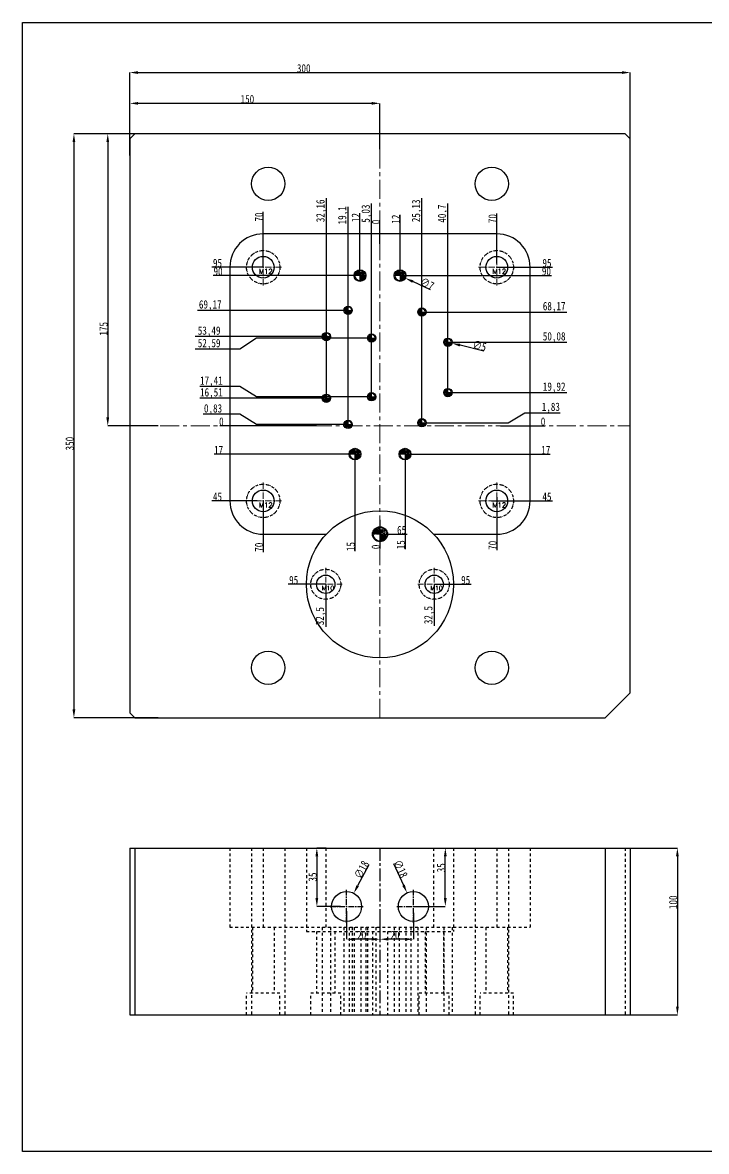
# Model space of a CAD drawing. Header units: millimetres. Extents: x -1495 to -116, y -3881 to 1305.
# Drawn here: x -950 to -540, y -2563 to -1886 of the extents above; entities that cross this region are included whole.
import ezdxf

# ---------------------------------------------------------------- set-up
doc = ezdxf.new("R2010")
doc.units = ezdxf.units.MM
doc.header["$LTSCALE"] = 16.335
doc.header["$PDMODE"] = 3
doc.header["$PDSIZE"] = 0.3125
doc.linetypes.add('CENTER', pattern=[0.6, 0.375, -0.075, 0.075, -0.075])
doc.linetypes.add('HIDDEN', pattern=[0.2, 0.1, -0.1])
doc.layers.get('0').update_dxf_attribs({"linetype": 'CONTINUOUS'})
doc.layers.get('Defpoints').update_dxf_attribs({"linetype": 'CONTINUOUS'})
for name, color, linetype, lineweight in [('center', 1, 'CENTER', 9), ('epin', 13, 'CONTINUOUS', 9), ('screw', 33, 'CONTINUOUS', 13)]:
    doc.layers.add(name, color=color, linetype=linetype, lineweight=lineweight)
doc.layers.add('DEFAULT_2', color=8, linetype='HIDDEN')
doc.styles.get("Standard").update_dxf_attribs({"font": 'txt', "width": 0.8})
doc.styles.add('TXT', font='txt.shx', dxfattribs={"bigfont": 'gbcbig.shx'})
doc.styles.add('TXT05', font='txt.shx', dxfattribs={"width": 0.5, "bigfont": 'gbcbig.shx'})
doc.dimstyles.new('副本 ISO-25-1', dxfattribs={"dimtxt": 5, "dimasz": 5, "dimexe": 0, "dimexo": 0, "dimgap": 0, "dimtad": 1, "dimtxsty": 'Standard', "dimcen": 0, "dimclrd": 4, "dimclre": 4, "dimclrt": 6, "dimazin": 0, "dimtfac": 1, "dimtofl": 0, "dimtmove": 0, "dimatfit": 3, "dimfxl": 0, "dimarcsym": 0})

# ---------------------------------------------------------------- blocks, each defined once
blk = doc.blocks.new('*D662')
at = {"color": 4, "linetype": 'Continuous', "lineweight": -2}
for p, q in [((-715.3, -2380.98), (-696.13, -2380.98)), ((-696.13, -2410.98), (-696.13, -2385.98)), ((-715.3, -2415.98), (-696.13, -2415.98))]:
    blk.add_line(p, q, dxfattribs=at)
at = {"color": 4}
for points in [[(-696.97, -2385.98), (-695.3, -2385.98), (-696.13, -2380.98)], [(-696.97, -2410.98), (-695.3, -2410.98), (-696.13, -2415.98)]]:
    blk.add_solid(points, dxfattribs=at)
at = {"layer": 'Defpoints', "color": 0}
for p in [(-715.3, -2380.98), (-696.13, -2380.98), (-715.3, -2415.98)]:
    blk.add_point(p, dxfattribs=at)
at = {"color": 6, "insert": (-698.63, -2392.79), "char_height": 5, "attachment_point": 5, "rotation": 90}
blk.add_mtext('35', dxfattribs=at)
blk = doc.blocks.new('*D663')
at = {"color": 4, "linetype": 'Continuous', "lineweight": -2}
for p, q in [((-767.59, -2380.98), (-773.15, -2380.98)), ((-773.15, -2385.98), (-773.15, -2410.98)), ((-759.06, -2415.98), (-773.15, -2415.98))]:
    blk.add_line(p, q, dxfattribs=at)
at = {"color": 4}
for points in [[(-773.99, -2385.98), (-772.32, -2385.98), (-773.15, -2380.98)], [(-773.99, -2410.98), (-772.32, -2410.98), (-773.15, -2415.98)]]:
    blk.add_solid(points, dxfattribs=at)
at = {"layer": 'Defpoints', "color": 0}
for p in [(-767.59, -2380.98), (-773.15, -2415.98), (-759.06, -2415.98)]:
    blk.add_point(p, dxfattribs=at)
at = {"color": 6, "insert": (-775.65, -2398.35), "char_height": 5, "attachment_point": 5, "rotation": 90}
blk.add_mtext('35', dxfattribs=at)
blk = doc.blocks.new('*D664')
at = {"color": 4, "linetype": 'Continuous', "lineweight": -2}
blk.add_line((-727.23, -2390.28), (-721.19, -2403.28), dxfattribs=at)
at = {"color": 4}
blk.add_solid([(-720.44, -2402.93), (-721.95, -2403.63), (-719.09, -2407.82)], dxfattribs=at)
at = {"layer": 'Defpoints', "color": 0}
for p in [(-719.09, -2407.82), (-711.51, -2424.15)]:
    blk.add_point(p, dxfattribs=at)
at = {"color": 6, "insert": (-722.99, -2393.46), "char_height": 5, "attachment_point": 5, "rotation": 294.89259}
blk.add_mtext('∅18', dxfattribs=at)
blk = doc.blocks.new('*D665')
at = {"color": 4, "linetype": 'Continuous', "lineweight": -2}
blk.add_line((-741.89, -2391.02), (-748.68, -2403.65), dxfattribs=at)
at = {"color": 4}
blk.add_solid([(-749.41, -2403.26), (-747.94, -2404.04), (-751.04, -2408.05)], dxfattribs=at)
at = {"layer": 'Defpoints', "color": 0}
for p in [(-751.04, -2408.05), (-759.56, -2423.91)]:
    blk.add_point(p, dxfattribs=at)
at = {"color": 6, "insert": (-746.3, -2393.95), "char_height": 5, "attachment_point": 5, "rotation": 61.75799}
blk.add_mtext('∅18', dxfattribs=at)
blk = doc.blocks.new('*D666')
at = {"color": 4, "linetype": 'Continuous', "lineweight": -2}
for p, q in [((-735.3, -2419.76), (-735.3, -2435.62)), ((-715.3, -2419.76), (-715.3, -2435.62)), ((-720.3, -2435.62), (-730.3, -2435.62))]:
    blk.add_line(p, q, dxfattribs=at)
at = {"color": 4}
for points in [[(-730.3, -2434.78), (-730.3, -2436.45), (-735.3, -2435.62)], [(-720.3, -2434.78), (-720.3, -2436.45), (-715.3, -2435.62)]]:
    blk.add_solid(points, dxfattribs=at)
at = {"layer": 'Defpoints', "color": 0}
for p in [(-735.3, -2419.76), (-715.3, -2419.76), (-735.3, -2435.62)]:
    blk.add_point(p, dxfattribs=at)
at = {"color": 6, "insert": (-726.36, -2433.12), "char_height": 5, "attachment_point": 5}
blk.add_mtext('20', dxfattribs=at)
blk = doc.blocks.new('*D661')
at = {"color": 4, "linetype": 'Continuous', "lineweight": -2}
for p, q in [((-755.3, -2418.88), (-755.3, -2435.62)), ((-735.3, -2419.76), (-735.3, -2435.62)), ((-740.3, -2435.62), (-750.3, -2435.62))]:
    blk.add_line(p, q, dxfattribs=at)
at = {"color": 4}
for points in [[(-750.3, -2434.78), (-750.3, -2436.45), (-755.3, -2435.62)], [(-740.3, -2434.78), (-740.3, -2436.45), (-735.3, -2435.62)]]:
    blk.add_solid(points, dxfattribs=at)
at = {"layer": 'Defpoints', "color": 0}
for p in [(-755.3, -2418.88), (-735.3, -2419.76), (-755.3, -2435.62)]:
    blk.add_point(p, dxfattribs=at)
at = {"color": 6, "insert": (-746.3, -2433.12), "char_height": 5, "attachment_point": 5}
blk.add_mtext('20', dxfattribs=at)
blk = doc.blocks.new('*D667')
at = {"color": 4, "linetype": 'Continuous', "lineweight": -2}
for p, q in [((-596.11, -2380.98), (-557.02, -2380.98)), ((-557.02, -2385.98), (-557.02, -2475.98)), ((-596.11, -2480.98), (-557.02, -2480.98))]:
    blk.add_line(p, q, dxfattribs=at)
at = {"color": 4}
for points in [[(-557.85, -2385.98), (-556.18, -2385.98), (-557.02, -2380.98)], [(-557.85, -2475.98), (-556.18, -2475.98), (-557.02, -2480.98)]]:
    blk.add_solid(points, dxfattribs=at)
at = {"layer": 'Defpoints', "color": 0}
for p in [(-596.11, -2380.98), (-596.11, -2480.98), (-557.02, -2480.98)]:
    blk.add_point(p, dxfattribs=at)
at = {"color": 6, "insert": (-559.52, -2413.48), "char_height": 5, "attachment_point": 5, "rotation": 90}
blk.add_mtext('100', dxfattribs=at)
blk = doc.blocks.new('*D668')
at = {"color": 4, "linetype": 'Continuous', "lineweight": -2}
blk.add_line((-672.97, -2083.19), (-687.31, -2079.66), dxfattribs=at)
at = {"color": 4}
blk.add_solid([(-687.12, -2078.85), (-687.51, -2080.47), (-692.17, -2078.47)], dxfattribs=at)
at = {"layer": 'Defpoints', "color": 0}
for p in [(-697.03, -2077.27), (-692.17, -2078.47)]:
    blk.add_point(p, dxfattribs=at)
at = {"color": 6, "insert": (-675.61, -2079.96), "char_height": 5, "attachment_point": 5, "rotation": 346.18727}
blk.add_mtext('∅5', dxfattribs=at)
blk = doc.blocks.new('*D669')
at = {"color": 4, "linetype": 'Continuous', "lineweight": -2}
blk.add_line((-705.05, -2046.53), (-715.61, -2041.56), dxfattribs=at)
at = {"color": 4}
blk.add_solid([(-715.25, -2040.81), (-715.96, -2042.32), (-720.13, -2039.44)], dxfattribs=at)
at = {"layer": 'Defpoints', "color": 0}
for p in [(-726.47, -2036.46), (-720.13, -2039.44)]:
    blk.add_point(p, dxfattribs=at)
at = {"color": 6, "insert": (-707, -2042.85), "char_height": 5, "attachment_point": 5, "rotation": 334.81037}
blk.add_mtext('∅7', dxfattribs=at)
blk = doc.blocks.new('epin_ejp_6')
at = {"layer": 'epin'}
h = blk.add_hatch(dxfattribs=at)
h.set_pattern_fill('_ANSI31', color=123, scale=0.15, angle=90, style=0)
h.set_pattern_definition([(135, (735.3002, 266.8078), (-0.3367596, -0.3367596), [])])
h.paths.add_polyline_path([(0, 3, 0.414214), (-3, 0), (0, 0)])
h.paths.add_polyline_path([(3, 0), (0, 0), (0, -3, 0.414214)])
at = {"layer": 'epin', "color": 1, "linetype": 'CENTER', "ltscale": 0.186593}
for p, q in [((-3.3, 0), (3.3, 0)), ((0, -3.3), (0, 3.3))]:
    blk.add_line(p, q, dxfattribs=at)
at = {"layer": 'epin'}
blk.add_circle((0, 0), 3, dxfattribs=at)
at = {"layer": 'epin', "color": 6, "style": 'TXT05', "width": 0.5}
blk.add_text('%%c6', height=2.1, dxfattribs=at).set_placement((0.12, 0.3))
blk = doc.blocks.new('epin_ejp_4')
at = {"layer": 'epin'}
h = blk.add_hatch(dxfattribs=at)
h.set_pattern_fill('_ANSI31', color=123, scale=0.1, angle=90, style=0)
h.set_pattern_definition([(135, (760.4252, 313.6428), (-0.2245064, -0.2245064), [])])
h.paths.add_polyline_path([(0, 2, 0.414214), (-2, 0), (0, 0)])
h.paths.add_polyline_path([(2, 0), (0, 0), (0, -2, 0.414214)])
at = {"layer": 'epin', "color": 1, "linetype": 'CENTER', "ltscale": 0.124395}
for p, q in [((-2.2, 0), (2.2, 0)), ((0, -2.2), (0, 2.2))]:
    blk.add_line(p, q, dxfattribs=at)
at = {"layer": 'epin'}
blk.add_circle((0, 0), 2, dxfattribs=at)
at = {"layer": 'epin', "color": 6, "style": 'TXT05', "width": 0.5}
blk.add_text('%%c4', height=1.4, dxfattribs=at).set_placement((0.08, 0.2))
blk = doc.blocks.new('5')
at = {"layer": 'epin'}
for p in [(-959.87, 2412.13), (-935.87, 2412.13), (-962.87, 2305.13), (-932.87, 2305.13)]:
    blk.add_blockref('epin_ejp_6', p, dxfattribs=at)
at = {"layer": 'epin', "rotation": 180}
for p in [(-966.97, 2391.3), (-922.75, 2390.29), (-980.03, 2375.62), (-952.9, 2374.72), (-907.17, 2372.2), (-980.03, 2338.64), (-952.9, 2339.54), (-907.17, 2342.05), (-966.97, 2322.96), (-922.75, 2323.96)]:
    blk.add_blockref('epin_ejp_4', p, dxfattribs=at)
blk = doc.blocks.new('epin_ejp_8')
at = {"layer": 'epin'}
h = blk.add_hatch(dxfattribs=at)
h.set_pattern_fill('_ANSI31', color=123, scale=0.2, angle=90, style=0)
h.set_pattern_definition([(135, (-705.7219, 490.0809), (-0.4490128, -0.4490128), [])])
h.paths.add_polyline_path([(0, 4, 0.414214), (-4, 0), (0, 0)])
h.paths.add_polyline_path([(4, 0), (0, 0), (0, -4, 0.414214)])
at = {"layer": 'epin', "color": 1, "linetype": 'CENTER', "ltscale": 0.248791}
for p, q in [((-4.4, 0), (4.4, 0)), ((0, -4.4), (0, 4.4))]:
    blk.add_line(p, q, dxfattribs=at)
at = {"layer": 'epin'}
blk.add_circle((0, 0), 4, dxfattribs=at)
at = {"layer": 'epin', "color": 6, "style": 'TXT05', "width": 0.5}
blk.add_text('%%c8', height=2.8, dxfattribs=at).set_placement((0.16, 0.4))
blk = doc.blocks.new('screw_m12_i')
at = {"layer": 'screw', "color": 1, "linetype": 'CENTER', "ltscale": 0.621977}
for p, q in [((0, -11), (0, 11)), ((-11, 0), (11, 0))]:
    blk.add_line(p, q, dxfattribs=at)
at = {"layer": 'screw', "color": 8, "linetype": 'HIDDEN', "ltscale": 0.621977}
blk.add_circle((0, 0), 10, dxfattribs=at)
at = {"layer": 'screw', "color": 33}
blk.add_circle((0, 0), 6.5, dxfattribs=at)
at = {"layer": 'screw', "color": 6, "style": 'TXT'}
blk.add_text('M12', height=3, dxfattribs=at).set_placement((-2.6, -4))
blk = doc.blocks.new('screw_m10_i')
at = {"layer": 'screw', "color": 1, "linetype": 'CENTER', "ltscale": 0.55978}
for p, q in [((0, -9.9), (0, 9.9)), ((-9.9, 0), (9.9, 0))]:
    blk.add_line(p, q, dxfattribs=at)
at = {"layer": 'screw', "color": 8, "linetype": 'HIDDEN', "ltscale": 0.55978}
blk.add_circle((0, 0), 9, dxfattribs=at)
at = {"layer": 'screw'}
blk.add_circle((0, 0), 5.5, dxfattribs=at)
at = {"layer": 'screw', "color": 6, "style": 'TXT'}
blk.add_text('M10', height=2.7, dxfattribs=at).set_placement((-2.34, -3.6))
blk = doc.blocks.new('*D670')
at = {"color": 4, "linetype": 'Continuous', "lineweight": -2}
for p, q in [((-885.3, -1965.93), (-885.3, -1916.28)), ((-880.3, -1916.28), (-590.3, -1916.28)), ((-585.3, -1965.93), (-585.3, -1916.28))]:
    blk.add_line(p, q, dxfattribs=at)
at = {"color": 4}
for points in [[(-880.3, -1915.44), (-880.3, -1917.11), (-885.3, -1916.28)], [(-590.3, -1915.44), (-590.3, -1917.11), (-585.3, -1916.28)]]:
    blk.add_solid(points, dxfattribs=at)
at = {"layer": 'Defpoints', "color": 0}
for p in [(-585.3, -1916.28), (-885.3, -1965.93), (-585.3, -1965.93)]:
    blk.add_point(p, dxfattribs=at)
at = {"color": 6, "insert": (-781.01, -1913.78), "char_height": 5, "attachment_point": 5}
blk.add_mtext('300', dxfattribs=at)
blk = doc.blocks.new('*D671')
at = {"color": 4, "linetype": 'Continuous', "lineweight": -2}
for p, q in [((-885.3, -1962.11), (-885.3, -1934.74)), ((-740.3, -1934.74), (-880.3, -1934.74)), ((-735.3, -1962.11), (-735.3, -1934.74))]:
    blk.add_line(p, q, dxfattribs=at)
at = {"color": 4}
for points in [[(-880.3, -1933.9), (-880.3, -1935.57), (-885.3, -1934.74)], [(-740.3, -1933.9), (-740.3, -1935.57), (-735.3, -1934.74)]]:
    blk.add_solid(points, dxfattribs=at)
at = {"layer": 'Defpoints', "color": 0}
for p in [(-885.3, -1934.74), (-885.3, -1962.11), (-735.3, -1962.11)]:
    blk.add_point(p, dxfattribs=at)
at = {"color": 6, "insert": (-814.79, -1932.24), "char_height": 5, "attachment_point": 5}
blk.add_mtext('150', dxfattribs=at)
blk = doc.blocks.new('*D672')
at = {"color": 4, "linetype": 'Continuous', "lineweight": -2}
for p, q in [((-868.32, -1952.95), (-918.77, -1952.95)), ((-918.77, -1957.95), (-918.77, -2297.95)), ((-868.32, -2302.95), (-918.77, -2302.95))]:
    blk.add_line(p, q, dxfattribs=at)
at = {"color": 4}
for points in [[(-919.61, -1957.95), (-917.94, -1957.95), (-918.77, -1952.95)], [(-919.61, -2297.95), (-917.94, -2297.95), (-918.77, -2302.95)]]:
    blk.add_solid(points, dxfattribs=at)
at = {"layer": 'Defpoints', "color": 0}
for p in [(-868.32, -1952.95), (-918.77, -2302.95), (-868.32, -2302.95)]:
    blk.add_point(p, dxfattribs=at)
at = {"color": 6, "insert": (-921.27, -2138.62), "char_height": 5, "attachment_point": 5, "rotation": 90}
blk.add_mtext('350', dxfattribs=at)
blk = doc.blocks.new('*D673')
at = {"color": 4, "linetype": 'Continuous', "lineweight": -2}
for p, q in [((-868.32, -1952.95), (-898.48, -1952.95)), ((-898.48, -1957.95), (-898.48, -2122.95)), ((-868.32, -2127.95), (-898.48, -2127.95))]:
    blk.add_line(p, q, dxfattribs=at)
at = {"color": 4}
for points in [[(-899.32, -1957.95), (-897.65, -1957.95), (-898.48, -1952.95)], [(-899.32, -2122.95), (-897.65, -2122.95), (-898.48, -2127.95)]]:
    blk.add_solid(points, dxfattribs=at)
at = {"layer": 'Defpoints', "color": 0}
for p in [(-868.32, -1952.95), (-898.48, -2127.95), (-868.32, -2127.95)]:
    blk.add_point(p, dxfattribs=at)
at = {"color": 6, "insert": (-900.98, -2069.82), "char_height": 5, "attachment_point": 5, "rotation": 90}
blk.add_mtext('175', dxfattribs=at)
blk = doc.blocks.new('*D754')
at = {"color": 4, "linetype": 'Continuous', "lineweight": -2}
blk.add_line((-663.14, -2127.95), (-636.55, -2127.95), dxfattribs=at)
at = {"layer": 'Defpoints', "color": 0}
for p in [(-735.3, -2127.95), (-663.14, -2127.95), (-638.55, -2127.95)]:
    blk.add_point(p, dxfattribs=at)
at = {"color": 6, "insert": (-637.55, -2125.45), "char_height": 5, "attachment_point": 5}
blk.add_mtext('0', dxfattribs=at)
blk = doc.blocks.new('*D755')
at = {"color": 4, "linetype": 'Continuous', "lineweight": -2}
for p, q in [((-658.55, -2126.11), (-648.55, -2120.12)), ((-648.55, -2120.12), (-627.22, -2120.12)), ((-707.98, -2126.11), (-658.55, -2126.11))]:
    blk.add_line(p, q, dxfattribs=at)
at = {"layer": 'Defpoints', "color": 0}
for p in [(-638.55, -2120.12), (-735.3, -2127.95), (-707.98, -2126.11)]:
    blk.add_point(p, dxfattribs=at)
at = {"color": 6, "insert": (-632.89, -2117.2), "char_height": 5, "attachment_point": 5}
blk.add_mtext('1,83', dxfattribs=at)
blk = doc.blocks.new('*D756')
at = {"color": 4, "linetype": 'Continuous', "lineweight": -2}
blk.add_line((-693.28, -2108.02), (-623.22, -2108.02), dxfattribs=at)
at = {"layer": 'Defpoints', "color": 0}
for p in [(-693.28, -2108.02), (-638.55, -2108.02), (-735.3, -2127.95)]:
    blk.add_point(p, dxfattribs=at)
at = {"color": 6, "insert": (-630.89, -2105.1), "char_height": 5, "attachment_point": 5}
blk.add_mtext('19,92', dxfattribs=at)
blk = doc.blocks.new('*D757')
at = {"color": 4, "linetype": 'Continuous', "lineweight": -2}
blk.add_line((-694.6, -2077.87), (-623.22, -2077.87), dxfattribs=at)
at = {"layer": 'Defpoints', "color": 0}
for p in [(-694.6, -2077.87), (-638.55, -2077.87), (-735.3, -2127.95)]:
    blk.add_point(p, dxfattribs=at)
at = {"color": 6, "insert": (-630.89, -2074.95), "char_height": 5, "attachment_point": 5}
blk.add_mtext('50,08', dxfattribs=at)
blk = doc.blocks.new('*D758')
at = {"color": 4, "linetype": 'Continuous', "lineweight": -2}
blk.add_line((-709.15, -2059.78), (-623.22, -2059.78), dxfattribs=at)
at = {"layer": 'Defpoints', "color": 0}
for p in [(-709.15, -2059.78), (-638.55, -2059.78), (-735.3, -2127.95)]:
    blk.add_point(p, dxfattribs=at)
at = {"color": 6, "insert": (-630.89, -2056.86), "char_height": 5, "attachment_point": 5}
blk.add_mtext('68,17', dxfattribs=at)
blk = doc.blocks.new('*D759')
at = {"color": 4, "linetype": 'Continuous', "lineweight": -2}
blk.add_line((-723.3, -2037.95), (-632.55, -2037.95), dxfattribs=at)
at = {"layer": 'Defpoints', "color": 0}
for p in [(-723.3, -2037.95), (-638.55, -2037.95), (-735.3, -2127.95)]:
    blk.add_point(p, dxfattribs=at)
at = {"color": 6, "insert": (-635.55, -2035.45), "char_height": 5, "attachment_point": 5}
blk.add_mtext('90', dxfattribs=at)
blk = doc.blocks.new('*D760')
at = {"color": 4, "linetype": 'Continuous', "lineweight": -2}
blk.add_line((-665.3, -2032.95), (-631.89, -2032.95), dxfattribs=at)
at = {"layer": 'Defpoints', "color": 0}
for p in [(-665.3, -2032.95), (-638.55, -2032.95), (-735.3, -2127.95)]:
    blk.add_point(p, dxfattribs=at)
at = {"color": 6, "insert": (-635.22, -2030.45), "char_height": 5, "attachment_point": 5}
blk.add_mtext('95', dxfattribs=at)
blk = doc.blocks.new('*D761')
at = {"color": 4, "linetype": 'Continuous', "lineweight": -2}
blk.add_line((-720.3, -2144.95), (-633.22, -2144.95), dxfattribs=at)
at = {"layer": 'Defpoints', "color": 0}
for p in [(-735.3, -2127.95), (-720.3, -2144.95), (-638.55, -2144.95)]:
    blk.add_point(p, dxfattribs=at)
at = {"color": 6, "insert": (-635.89, -2142.45), "char_height": 5, "attachment_point": 5}
blk.add_mtext('17', dxfattribs=at)
blk = doc.blocks.new('*D762')
at = {"color": 4, "linetype": 'Continuous', "lineweight": -2}
blk.add_line((-668.5, -2172.95), (-631.89, -2172.95), dxfattribs=at)
at = {"layer": 'Defpoints', "color": 0}
for p in [(-735.3, -2127.95), (-668.5, -2172.95), (-638.55, -2172.95)]:
    blk.add_point(p, dxfattribs=at)
at = {"color": 6, "insert": (-635.22, -2170.45), "char_height": 5, "attachment_point": 5}
blk.add_mtext('45', dxfattribs=at)
blk = doc.blocks.new('*D763')
at = {"color": 4, "linetype": 'Continuous', "lineweight": -2}
blk.add_line((-731.3, -2192.95), (-719.01, -2192.95), dxfattribs=at)
at = {"layer": 'Defpoints', "color": 0}
for p in [(-735.3, -2127.95), (-731.3, -2192.95), (-725.67, -2192.95)]:
    blk.add_point(p, dxfattribs=at)
at = {"color": 6, "insert": (-722.34, -2190.45), "char_height": 5, "attachment_point": 5}
blk.add_mtext('65', dxfattribs=at)
blk = doc.blocks.new('*D764')
at = {"color": 4, "linetype": 'Continuous', "lineweight": -2}
blk.add_line((-735.3, -2184.31), (-735.3, -2201.51), dxfattribs=at)
at = {"layer": 'Defpoints', "color": 0}
for p in [(-735.3, -2127.95), (-735.3, -2184.31), (-735.3, -2199.51)]:
    blk.add_point(p, dxfattribs=at)
at = {"color": 6, "insert": (-737.8, -2200.51), "char_height": 5, "attachment_point": 5, "rotation": 90}
blk.add_mtext('0', dxfattribs=at)
blk = doc.blocks.new('*D765')
at = {"color": 4, "linetype": 'Continuous', "lineweight": -2}
blk.add_line((-702.8, -2222.95), (-680.61, -2222.95), dxfattribs=at)
at = {"layer": 'Defpoints', "color": 0}
for p in [(-735.3, -2127.95), (-702.8, -2222.95), (-687.28, -2222.95)]:
    blk.add_point(p, dxfattribs=at)
at = {"color": 6, "insert": (-683.94, -2220.45), "char_height": 5, "attachment_point": 5}
blk.add_mtext('95', dxfattribs=at)
blk = doc.blocks.new('*D766')
at = {"color": 4, "linetype": 'Continuous', "lineweight": -2}
blk.add_line((-702.8, -2222.95), (-702.8, -2247.73), dxfattribs=at)
at = {"layer": 'Defpoints', "color": 0}
for p in [(-735.3, -2127.95), (-702.8, -2222.95), (-702.8, -2235.06)]:
    blk.add_point(p, dxfattribs=at)
at = {"color": 6, "insert": (-705.72, -2241.39), "char_height": 5, "attachment_point": 5, "rotation": 90}
blk.add_mtext('32,5', dxfattribs=at)
blk = doc.blocks.new('*D767')
at = {"color": 4, "linetype": 'Continuous', "lineweight": -2}
blk.add_line((-720.3, -2146.49), (-720.3, -2201.92), dxfattribs=at)
at = {"layer": 'Defpoints', "color": 0}
for p in [(-735.3, -2127.95), (-720.3, -2146.49), (-720.3, -2196.58)]:
    blk.add_point(p, dxfattribs=at)
at = {"color": 6, "insert": (-722.8, -2199.25), "char_height": 5, "attachment_point": 5, "rotation": 90}
blk.add_mtext('15', dxfattribs=at)
blk = doc.blocks.new('*D768')
at = {"color": 4, "linetype": 'Continuous', "lineweight": -2}
blk.add_line((-665.3, -2170.77), (-665.3, -2202.58), dxfattribs=at)
at = {"layer": 'Defpoints', "color": 0}
for p in [(-735.3, -2127.95), (-665.3, -2170.77), (-665.3, -2196.58)]:
    blk.add_point(p, dxfattribs=at)
at = {"color": 6, "insert": (-667.8, -2199.58), "char_height": 5, "attachment_point": 5, "rotation": 90}
blk.add_mtext('70', dxfattribs=at)
blk = doc.blocks.new('*D769')
at = {"color": 4, "linetype": 'Continuous', "lineweight": -2}
blk.add_line((-735.3, -2018.99), (-735.3, -2004.82), dxfattribs=at)
at = {"layer": 'Defpoints', "color": 0}
for p in [(-735.3, -2006.82), (-735.3, -2018.99), (-735.3, -2127.95)]:
    blk.add_point(p, dxfattribs=at)
at = {"color": 6, "insert": (-737.8, -2005.82), "char_height": 5, "attachment_point": 5, "rotation": 90}
blk.add_mtext('0', dxfattribs=at)
blk = doc.blocks.new('*D770')
at = {"color": 4, "linetype": 'Continuous', "lineweight": -2}
blk.add_line((-710.18, -2124.44), (-710.18, -1991.49), dxfattribs=at)
at = {"layer": 'Defpoints', "color": 0}
for p in [(-710.18, -2006.82), (-735.3, -2127.95), (-710.18, -2124.44)]:
    blk.add_point(p, dxfattribs=at)
at = {"color": 6, "insert": (-713.09, -1999.15), "char_height": 5, "attachment_point": 5, "rotation": 90}
blk.add_mtext('25,13', dxfattribs=at)
blk = doc.blocks.new('*D771')
at = {"color": 4, "linetype": 'Continuous', "lineweight": -2}
blk.add_line((-694.6, -2106.83), (-694.6, -1994.82), dxfattribs=at)
at = {"layer": 'Defpoints', "color": 0}
for p in [(-694.6, -2006.82), (-694.6, -2106.83), (-735.3, -2127.95)]:
    blk.add_point(p, dxfattribs=at)
at = {"color": 6, "insert": (-697.51, -2000.82), "char_height": 5, "attachment_point": 5, "rotation": 90}
blk.add_mtext('40,7', dxfattribs=at)
blk = doc.blocks.new('*D772')
at = {"color": 4, "linetype": 'Continuous', "lineweight": -2}
blk.add_line((-723.3, -2034.95), (-723.3, -2001.49), dxfattribs=at)
at = {"layer": 'Defpoints', "color": 0}
for p in [(-723.3, -2006.82), (-723.3, -2034.95), (-735.3, -2127.95)]:
    blk.add_point(p, dxfattribs=at)
at = {"color": 6, "insert": (-725.8, -2004.15), "char_height": 5, "attachment_point": 5, "rotation": 90}
blk.add_mtext('12', dxfattribs=at)
blk = doc.blocks.new('*D773')
at = {"color": 4, "linetype": 'Continuous', "lineweight": -2}
blk.add_line((-665.3, -2030.79), (-665.3, -2000.82), dxfattribs=at)
at = {"layer": 'Defpoints', "color": 0}
for p in [(-665.3, -2006.82), (-665.3, -2030.79), (-735.3, -2127.95)]:
    blk.add_point(p, dxfattribs=at)
at = {"color": 6, "insert": (-667.8, -2003.82), "char_height": 5, "attachment_point": 5, "rotation": 90}
blk.add_mtext('70', dxfattribs=at)
blk = doc.blocks.new('*D775')
at = {"color": 4, "linetype": 'Continuous', "lineweight": -2}
blk.add_line((-740.33, -2108.33), (-740.33, -1994.82), dxfattribs=at)
at = {"layer": 'Defpoints', "color": 0}
for p in [(-740.33, -2006.82), (-740.33, -2108.33), (-735.3, -2127.95)]:
    blk.add_point(p, dxfattribs=at)
at = {"color": 6, "insert": (-743.24, -2000.82), "char_height": 5, "attachment_point": 5, "rotation": 90}
blk.add_mtext('5,03', dxfattribs=at)
blk = doc.blocks.new('*D776')
at = {"color": 4, "linetype": 'Continuous', "lineweight": -2}
blk.add_line((-754.4, -2124.92), (-754.4, -1996.82), dxfattribs=at)
at = {"layer": 'Defpoints', "color": 0}
for p in [(-754.4, -2006.82), (-754.4, -2124.92), (-735.3, -2127.95)]:
    blk.add_point(p, dxfattribs=at)
at = {"color": 6, "insert": (-757.31, -2001.82), "char_height": 5, "attachment_point": 5, "rotation": 90}
blk.add_mtext('19,1', dxfattribs=at)
blk = doc.blocks.new('*D777')
at = {"color": 4, "linetype": 'Continuous', "lineweight": -2}
blk.add_line((-767.46, -2109.44), (-767.46, -1991.49), dxfattribs=at)
at = {"layer": 'Defpoints', "color": 0}
for p in [(-767.46, -2006.82), (-767.46, -2109.44), (-735.3, -2127.95)]:
    blk.add_point(p, dxfattribs=at)
at = {"color": 6, "insert": (-770.38, -1999.15), "char_height": 5, "attachment_point": 5, "rotation": 90}
blk.add_mtext('32,16', dxfattribs=at)
blk = doc.blocks.new('*D778')
at = {"color": 4, "linetype": 'Continuous', "lineweight": -2}
blk.add_line((-747.3, -2034.65), (-747.3, -2000.5), dxfattribs=at)
at = {"layer": 'Defpoints', "color": 0}
for p in [(-747.3, -2005.84), (-747.3, -2034.65), (-735.3, -2127.95)]:
    blk.add_point(p, dxfattribs=at)
at = {"color": 6, "insert": (-749.8, -2003.17), "char_height": 5, "attachment_point": 5, "rotation": 90}
blk.add_mtext('12', dxfattribs=at)
blk = doc.blocks.new('*D779')
at = {"color": 4, "linetype": 'Continuous', "lineweight": -2}
blk.add_line((-805.3, -2032.95), (-805.3, -1999.84), dxfattribs=at)
at = {"layer": 'Defpoints', "color": 0}
for p in [(-805.3, -2005.84), (-805.3, -2032.95), (-735.3, -2127.95)]:
    blk.add_point(p, dxfattribs=at)
at = {"color": 6, "insert": (-807.8, -2002.84), "char_height": 5, "attachment_point": 5, "rotation": 90}
blk.add_mtext('70', dxfattribs=at)
blk = doc.blocks.new('*D780')
at = {"color": 4, "linetype": 'Continuous', "lineweight": -2}
blk.add_line((-750.3, -2146.87), (-750.3, -2203.01), dxfattribs=at)
at = {"layer": 'Defpoints', "color": 0}
for p in [(-735.3, -2127.95), (-750.3, -2146.87), (-750.3, -2197.68)]:
    blk.add_point(p, dxfattribs=at)
at = {"color": 6, "insert": (-752.8, -2200.35), "char_height": 5, "attachment_point": 5, "rotation": 90}
blk.add_mtext('15', dxfattribs=at)
blk = doc.blocks.new('*D781')
at = {"color": 4, "linetype": 'Continuous', "lineweight": -2}
blk.add_line((-805.3, -2172.95), (-805.3, -2203.68), dxfattribs=at)
at = {"layer": 'Defpoints', "color": 0}
for p in [(-735.3, -2127.95), (-805.3, -2172.95), (-805.3, -2197.68)]:
    blk.add_point(p, dxfattribs=at)
at = {"color": 6, "insert": (-807.8, -2200.68), "char_height": 5, "attachment_point": 5, "rotation": 90}
blk.add_mtext('70', dxfattribs=at)
blk = doc.blocks.new('*D782')
at = {"color": 4, "linetype": 'Continuous', "lineweight": -2}
blk.add_line((-767.8, -2222.95), (-790.38, -2222.95), dxfattribs=at)
at = {"layer": 'Defpoints', "color": 0}
for p in [(-735.3, -2127.95), (-783.72, -2222.95), (-767.8, -2222.95)]:
    blk.add_point(p, dxfattribs=at)
at = {"color": 6, "insert": (-787.05, -2220.45), "char_height": 5, "attachment_point": 5}
blk.add_mtext('95', dxfattribs=at)
blk = doc.blocks.new('*D783')
at = {"color": 4, "linetype": 'Continuous', "lineweight": -2}
blk.add_line((-767.8, -2222.95), (-767.8, -2248.37), dxfattribs=at)
at = {"layer": 'Defpoints', "color": 0}
for p in [(-735.3, -2127.95), (-767.8, -2222.95), (-767.8, -2235.71)]:
    blk.add_point(p, dxfattribs=at)
at = {"color": 6, "insert": (-770.72, -2242.04), "char_height": 5, "attachment_point": 5, "rotation": 90}
blk.add_mtext('32,5', dxfattribs=at)
blk = doc.blocks.new('*D784')
at = {"color": 4, "linetype": 'Continuous', "lineweight": -2}
blk.add_line((-809, -2172.95), (-836.04, -2172.95), dxfattribs=at)
at = {"layer": 'Defpoints', "color": 0}
for p in [(-735.3, -2127.95), (-829.37, -2172.95), (-809, -2172.95)]:
    blk.add_point(p, dxfattribs=at)
at = {"color": 6, "insert": (-832.71, -2170.45), "char_height": 5, "attachment_point": 5}
blk.add_mtext('45', dxfattribs=at)
blk = doc.blocks.new('*D785')
at = {"color": 4, "linetype": 'Continuous', "lineweight": -2}
blk.add_line((-751.04, -2144.95), (-834.71, -2144.95), dxfattribs=at)
at = {"layer": 'Defpoints', "color": 0}
for p in [(-735.3, -2127.95), (-829.37, -2144.95), (-751.04, -2144.95)]:
    blk.add_point(p, dxfattribs=at)
at = {"color": 6, "insert": (-832.04, -2142.45), "char_height": 5, "attachment_point": 5}
blk.add_mtext('17', dxfattribs=at)
blk = doc.blocks.new('*D786')
at = {"color": 4, "linetype": 'Continuous', "lineweight": -2}
blk.add_line((-773.3, -2127.95), (-831.37, -2127.95), dxfattribs=at)
at = {"layer": 'Defpoints', "color": 0}
for p in [(-829.37, -2127.95), (-773.3, -2127.95), (-735.3, -2127.95)]:
    blk.add_point(p, dxfattribs=at)
at = {"color": 6, "insert": (-830.37, -2125.45), "char_height": 5, "attachment_point": 5}
blk.add_mtext('0', dxfattribs=at)
blk = doc.blocks.new('*D787')
at = {"color": 4, "linetype": 'Continuous', "lineweight": -2}
for p, q in [((-819.37, -2121.06), (-841.37, -2121.06)), ((-809.37, -2127.12), (-819.37, -2121.06)), ((-755.84, -2127.12), (-809.37, -2127.12))]:
    blk.add_line(p, q, dxfattribs=at)
at = {"layer": 'Defpoints', "color": 0}
for p in [(-829.37, -2121.06), (-755.84, -2127.12), (-735.3, -2127.95)]:
    blk.add_point(p, dxfattribs=at)
at = {"color": 6, "insert": (-835.37, -2118.14), "char_height": 5, "attachment_point": 5}
blk.add_mtext('0,83', dxfattribs=at)
blk = doc.blocks.new('*D788')
at = {"color": 4, "linetype": 'Continuous', "lineweight": -2}
for p, q in [((-819.37, -2104.4), (-843.37, -2104.4)), ((-809.37, -2110.53), (-819.37, -2104.4)), ((-742.33, -2110.53), (-809.37, -2110.53))]:
    blk.add_line(p, q, dxfattribs=at)
at = {"layer": 'Defpoints', "color": 0}
for p in [(-829.37, -2104.4), (-742.33, -2110.53), (-735.3, -2127.95)]:
    blk.add_point(p, dxfattribs=at)
at = {"color": 6, "insert": (-836.37, -2101.49), "char_height": 5, "attachment_point": 5}
blk.add_mtext('17,41', dxfattribs=at)
blk = doc.blocks.new('*D789')
at = {"color": 4, "linetype": 'Continuous', "lineweight": -2}
blk.add_line((-767.46, -2111.44), (-843.37, -2111.44), dxfattribs=at)
at = {"layer": 'Defpoints', "color": 0}
for p in [(-829.37, -2111.44), (-767.46, -2111.44), (-735.3, -2127.95)]:
    blk.add_point(p, dxfattribs=at)
at = {"color": 6, "insert": (-836.37, -2108.52), "char_height": 5, "attachment_point": 5}
blk.add_mtext('16,51', dxfattribs=at)
blk = doc.blocks.new('*D790')
at = {"color": 4, "linetype": 'Continuous', "lineweight": -2}
for p, q in [((-809.37, -2075.36), (-819.37, -2081.96)), ((-741.23, -2075.36), (-809.37, -2075.36)), ((-819.37, -2081.96), (-846.04, -2081.96))]:
    blk.add_line(p, q, dxfattribs=at)
at = {"layer": 'Defpoints', "color": 0}
for p in [(-741.23, -2075.36), (-829.37, -2081.96), (-735.3, -2127.95)]:
    blk.add_point(p, dxfattribs=at)
at = {"color": 6, "insert": (-837.71, -2079.05), "char_height": 5, "attachment_point": 5}
blk.add_mtext('52,59', dxfattribs=at)
blk = doc.blocks.new('*D791')
at = {"color": 4, "linetype": 'Continuous', "lineweight": -2}
blk.add_line((-766.66, -2074.45), (-846.04, -2074.45), dxfattribs=at)
at = {"layer": 'Defpoints', "color": 0}
for p in [(-829.37, -2074.45), (-766.66, -2074.45), (-735.3, -2127.95)]:
    blk.add_point(p, dxfattribs=at)
at = {"color": 6, "insert": (-837.71, -2071.54), "char_height": 5, "attachment_point": 5}
blk.add_mtext('53,49', dxfattribs=at)
blk = doc.blocks.new('*D792')
at = {"color": 4, "linetype": 'Continuous', "lineweight": -2}
blk.add_line((-755.49, -2058.78), (-844.71, -2058.78), dxfattribs=at)
at = {"layer": 'Defpoints', "color": 0}
for p in [(-829.37, -2058.78), (-755.49, -2058.78), (-735.3, -2127.95)]:
    blk.add_point(p, dxfattribs=at)
at = {"color": 6, "insert": (-837.04, -2055.86), "char_height": 5, "attachment_point": 5}
blk.add_mtext('69,17', dxfattribs=at)
blk = doc.blocks.new('*D793')
at = {"color": 4, "linetype": 'Continuous', "lineweight": -2}
blk.add_line((-748.05, -2037.95), (-835.37, -2037.95), dxfattribs=at)
at = {"layer": 'Defpoints', "color": 0}
for p in [(-829.37, -2037.95), (-748.05, -2037.95), (-735.3, -2127.95)]:
    blk.add_point(p, dxfattribs=at)
at = {"color": 6, "insert": (-832.37, -2035.45), "char_height": 5, "attachment_point": 5}
blk.add_mtext('90', dxfattribs=at)
blk = doc.blocks.new('*D794')
at = {"color": 4, "linetype": 'Continuous', "lineweight": -2}
blk.add_line((-805.3, -2032.95), (-836.04, -2032.95), dxfattribs=at)
at = {"layer": 'Defpoints', "color": 0}
for p in [(-829.37, -2032.95), (-805.3, -2032.95), (-735.3, -2127.95)]:
    blk.add_point(p, dxfattribs=at)
at = {"color": 6, "insert": (-832.71, -2030.45), "char_height": 5, "attachment_point": 5}
blk.add_mtext('95', dxfattribs=at)

msp = doc.modelspace()

# ---------------------------------------------------------------- linework, layer by layer
at = {"color": 7, "linetype": 'Continuous'}
for p, q in [((-882.3, -1952.946), (-885.3, -1955.946)), ((-588.3, -1952.946), (-882.3, -1952.946)), ((-585.3, -1955.946), (-588.3, -1952.946)), ((-885.3, -1955.946), (-885.3, -2299.946)), ((-585.3, -2287.946), (-585.3, -1955.946)), ((-665.3, -2012.946), (-805.3, -2012.946)), ((-825.3, -2032.946), (-825.3, -2172.946)), ((-645.3, -2172.946), (-645.3, -2032.946)), ((-805.3, -2192.946), (-767.555, -2192.946)), ((-703.045, -2192.946), (-665.3, -2192.946)), ((-600.3, -2302.946), (-585.3, -2287.946)), ((-885.3, -2299.946), (-882.3, -2302.946)), ((-882.3, -2302.946), (-600.3, -2302.946)), ((-885.3, -2380.983), (-885.3, -2480.983)), ((-885.3, -2380.983), (-585.3, -2380.983)), ((-882.3, -2380.983), (-882.3, -2480.983)), ((-600.3, -2380.983), (-600.3, -2480.983)), ((-585.3, -2380.983), (-585.3, -2480.983)), ((-885.3, -2480.983), (-585.3, -2480.983))]:
    msp.add_line(p, q, dxfattribs=at)
at = {"color": 1, "linetype": 'CENTER', "ltscale": 1.243955}
msp.add_line((-735.3, -2380.983), (-735.3, -2480.983), dxfattribs=at)
at = {"color": 1, "linetype": 'CENTER', "ltscale": 0.55978}
for p, q in [((-755.3, -2425.883), (-755.3, -2406.083)), ((-715.3, -2425.883), (-715.3, -2406.083)), ((-765.2, -2415.983), (-745.4, -2415.983)), ((-725.2, -2415.983), (-705.4, -2415.983))]:
    msp.add_line(p, q, dxfattribs=at)
msp.add_lwpolyline([(-949.548, -1886.334), (-357.562, -1886.334), (-357.562, -2562.77), (-949.548, -2562.77)], close=True)
at = {"color": 7, "linetype": 'Continuous'}
for centre, radius in [((-802.3, -1982.946), 10), ((-668.3, -1982.946), 10), ((-805.3, -2032.946), 6.5), ((-665.3, -2032.946), 6.5), ((-747.3, -2037.946), 3.5), ((-723.3, -2037.946), 3.5), ((-754.395, -2058.776), 2.5), ((-710.175, -2059.781), 2.5), ((-767.46, -2074.454), 2.5), ((-740.325, -2075.358), 2.5), ((-694.598, -2077.871), 2.5), ((-767.46, -2111.438), 2.5), ((-740.325, -2110.533), 2.5), ((-694.598, -2108.021), 2.5), ((-710.175, -2126.111), 2.5), ((-754.395, -2127.116), 2.5), ((-750.3, -2144.946), 3.5), ((-720.3, -2144.946), 3.5), ((-805.3, -2172.946), 6.5), ((-665.3, -2172.946), 6.5), ((-735.3, -2222.946), 44.05), ((-735.3, -2192.946), 4.5), ((-767.8, -2222.946), 5.5), ((-702.8, -2222.946), 5.5), ((-802.3, -2272.946), 10), ((-668.3, -2272.946), 10)]:
    msp.add_circle(centre, radius, dxfattribs=at)
for centre in [(-755.3, -2415.983), (-715.3, -2415.983)]:
    msp.add_circle(centre, 9)
for centre, start, end in [((-805.3, -2032.946), 90, 180), ((-665.3, -2032.946), 0, 90), ((-805.3, -2172.946), 180, 270), ((-665.3, -2172.946), 270, 0)]:
    msp.add_arc(centre, 20, start, end, dxfattribs=at)
at = {"layer": 'center', "color": 1, "linetype": 'CENTER', "ltscale": 1.865932}
for p, q in [((-735.3, -2302.946), (-735.3, -1952.946)), ((-885.3, -2127.946), (-585.3, -2127.946))]:
    msp.add_line(p, q, dxfattribs=at)
at = {"layer": 'DEFAULT_2', "color": 8, "linetype": 'HIDDEN'}
for p, q in [((-825.3, -2380.983), (-825.3, -2428.474)), ((-812.3, -2380.983), (-812.3, -2480.983)), ((-805.3, -2380.983), (-805.3, -2428.474)), ((-792.3, -2380.983), (-792.3, -2480.983)), ((-779.35, -2380.983), (-779.35, -2430.983)), ((-767.555, -2428.474), (-767.555, -2380.983)), ((-703.045, -2428.474), (-703.045, -2380.983)), ((-691.25, -2380.983), (-691.25, -2430.983)), ((-678.3, -2380.983), (-678.3, -2480.983)), ((-665.3, -2380.983), (-665.3, -2428.474)), ((-658.3, -2380.983), (-658.3, -2480.983)), ((-645.3, -2380.983), (-645.3, -2428.474)), ((-588.3, -2380.983), (-588.3, -2480.983)), ((-825.3, -2428.474), (-645.3, -2428.474)), ((-811.8, -2428.474), (-811.8, -2467.983)), ((-798.8, -2428.474), (-798.8, -2467.983)), ((-779.35, -2430.983), (-691.25, -2430.983)), ((-773.3, -2430.983), (-773.3, -2467.983)), ((-769.96, -2428.474), (-769.96, -2480.983)), ((-764.96, -2428.474), (-764.96, -2480.983)), ((-762.3, -2430.983), (-762.3, -2467.983)), ((-756.895, -2428.474), (-756.895, -2480.983)), ((-753.8, -2428.474), (-753.8, -2480.983)), ((-751.895, -2428.474), (-751.895, -2480.983)), ((-750.8, -2428.474), (-750.8, -2480.983)), ((-746.8, -2428.474), (-746.8, -2480.983)), ((-743.8, -2428.474), (-743.8, -2480.983)), ((-742.825, -2428.474), (-742.825, -2480.983)), ((-739.8, -2430.983), (-739.8, -2480.983)), ((-737.825, -2428.474), (-737.825, -2480.983)), ((-730.8, -2430.983), (-730.8, -2480.983)), ((-726.8, -2428.474), (-726.8, -2480.983)), ((-723.8, -2428.474), (-723.8, -2480.983)), ((-719.8, -2428.474), (-719.8, -2480.983)), ((-716.8, -2428.474), (-716.8, -2480.983)), ((-712.675, -2428.474), (-712.675, -2480.983)), ((-708.3, -2430.983), (-708.3, -2467.983)), ((-707.675, -2428.474), (-707.675, -2480.983)), ((-697.3, -2430.983), (-697.3, -2467.983)), ((-697.098, -2428.474), (-697.098, -2480.983)), ((-692.098, -2428.474), (-692.098, -2480.983)), ((-671.8, -2428.474), (-671.8, -2467.983)), ((-658.8, -2428.474), (-658.8, -2467.983)), ((-815.3, -2480.983), (-815.3, -2467.983)), ((-795.3, -2467.983), (-815.3, -2467.983)), ((-795.3, -2480.983), (-795.3, -2467.983)), ((-758.8, -2467.983), (-776.8, -2467.983)), ((-776.8, -2480.983), (-776.8, -2467.983)), ((-758.8, -2480.983), (-758.8, -2467.983)), ((-693.8, -2467.983), (-711.8, -2467.983)), ((-711.8, -2480.983), (-711.8, -2467.983)), ((-693.8, -2480.983), (-693.8, -2467.983)), ((-655.3, -2467.983), (-675.3, -2467.983)), ((-675.3, -2480.983), (-675.3, -2467.983)), ((-655.3, -2480.983), (-655.3, -2467.983))]:
    msp.add_line(p, q, dxfattribs=at)
for centre, radius in [((-805.3, -2032.946), 10), ((-665.3, -2032.946), 10), ((-805.3, -2172.946), 10), ((-665.3, -2172.946), 10), ((-767.8, -2222.946), 9), ((-702.8, -2222.946), 9)]:
    msp.add_circle(centre, radius, dxfattribs=at)

# ---------------------------------------------------------------- block references
msp.add_blockref('5', (212.574, -4450.074))
at = {"layer": 'epin'}
msp.add_blockref('epin_ejp_8', (-735.3, -2192.946), dxfattribs=at)
at = {"layer": 'screw'}
for name, p in [('screw_m12_i', (-805.3, -2032.946)), ('screw_m12_i', (-665.3, -2032.946)), ('screw_m12_i', (-805.3, -2172.946)), ('screw_m12_i', (-665.3, -2172.946)), ('screw_m10_i', (-767.8, -2222.946)), ('screw_m10_i', (-702.8, -2222.946))]:
    msp.add_blockref(name, p, dxfattribs=at)

# ---------------------------------------------------------------- dimensions: what is measured, and where the dimension line sits
for base, p1, p2, picture, middle in [((-585.3, -1916.275), (-885.3, -1965.929), (-585.3, -1965.929), '*D670', (-781.012, -1916.275)), ((-885.3, -1934.736), (-735.3, -1962.109), (-885.3, -1962.109), '*D671', (-814.787, -1934.736)), ((-755.3, -2435.618), (-735.3, -2419.762), (-755.3, -2418.875), '*D661', (-746.3, -2435.618)), ((-735.3, -2435.618), (-715.3, -2419.762), (-735.3, -2419.762), '*D666', (-726.362, -2435.618))]:
    dim = msp.add_linear_dim(base=base, p1=p1, p2=p2, dimstyle='副本 ISO-25-1', override={"dimfxl": 1.25, "dimarcsym": 1})
    dim.commit()
    dim.dimension.update_dxf_attribs({"geometry": picture, "text_midpoint": middle, "dimtype": 160})
for base, p1, p2, picture, middle in [((-918.773, -2302.946), (-868.318, -1952.946), (-868.318, -2302.946), '*D672', (-918.773, -2138.625)), ((-898.485, -2127.946), (-868.318, -1952.946), (-868.318, -2127.946), '*D673', (-898.485, -2069.815)), ((-773.152, -2415.983), (-767.594, -2380.983), (-759.058, -2415.983), '*D663', (-773.152, -2398.347)), ((-696.135, -2380.983), (-715.3, -2415.983), (-715.3, -2380.983), '*D662', (-696.135, -2392.795)), ((-557.017, -2480.983), (-596.107, -2380.983), (-596.107, -2480.983), '*D667', (-557.017, -2413.478))]:
    dim = msp.add_linear_dim(base=base, p1=p1, p2=p2, angle=90, dimstyle='副本 ISO-25-1', override={"dimfxl": 1.25, "dimarcsym": 1})
    dim.commit()
    dim.dimension.update_dxf_attribs({"geometry": picture, "text_midpoint": middle, "dimtype": 160})
for feature_location, offset, dtype, origin, picture, middle in [((-767.46, -2109.438), (0, 102.619), 1, (-735.3, -2127.946), '*D777', (-770.377, -1999.152)), ((-754.395194348, -2124.91594088), (0, 118.097122767), 1, (-735.300194348, -2127.94594087), '*D776', (-757.311861015, -2001.818818113)), ((-740.325194348, -2108.33344088), (0, 101.514622767), 1, (-735.300194348, -2127.94594087), '*D775', (-743.241861015, -2000.818818113)), ((-710.175194348, -2124.437256324), (0, 117.618438211), 1, (-735.300194348, -2127.94594087), '*D770', (-713.091861015, -1999.152151447)), ((-694.598, -2106.829), (0, 100.01), 1, (-735.3, -2127.946), '*D771', (-697.514, -2000.819)), ((-805.3, -2032.946), (0, 27.109), 1, (-735.3, -2127.946), '*D779', (-807.8, -2002.837)), ((-747.3, -2034.646), (0, 28.809), 1, (-735.3, -2127.946), '*D778', (-749.8, -2003.171)), ((-665.3, -2030.793), (0, 23.974), 1, (-735.3, -2127.946), '*D773', (-667.8, -2003.819)), ((-723.3, -2034.946), (0, 28.127), 1, (-735.3, -2127.946), '*D772', (-725.8, -2004.152)), ((-735.300194348, -2018.994065411), (0, 12.175247298), 1, (-735.300194348, -2127.94594087), '*D769', (-737.800194348, -2005.818818113)), ((-805.3, -2032.946), (-24.074, 0), 0, (-735.3, -2127.946), '*D794', (-832.707, -2030.446)), ((-665.3, -2032.946), (26.748, 0), 0, (-735.3, -2127.946), '*D760', (-635.219, -2030.446)), ((-748.053, -2037.946), (-81.321, 0), 0, (-735.3, -2127.946), '*D793', (-832.374, -2035.446)), ((-723.3, -2037.946), (84.748, 0), 0, (-735.3, -2127.946), '*D759', (-635.552, -2035.446)), ((-755.486, -2058.776), (-73.887, 0), 0, (-735.3, -2127.946), '*D792', (-837.04, -2055.859)), ((-709.151727323, -2059.78094088), (70.599610274, 0), 0, (-735.300194348, -2127.94594087), '*D758', (-630.885450382, -2056.864274214)), ((-766.659, -2074.454), (-62.715, 0), 0, (-735.3, -2127.946), '*D791', (-837.707, -2071.537)), ((-741.228, -2075.358), (-88.146, -6.606), 0, (-735.3, -2127.946), '*D790', (-837.707, -2079.047)), ((-694.597694348, -2077.87094088), (56.045577299, 0), 0, (-735.300194348, -2127.94594087), '*D757', (-630.885450382, -2074.954274214)), ((-742.325, -2110.533), (-87.049, 6.131), 0, (-735.3, -2127.946), '*D788', (-836.374, -2101.486)), ((-693.27508008, -2108.02094088), (54.722963031, 0), 0, (-735.300194348, -2127.94594087), '*D756', (-630.885450382, -2105.104274214)), ((-767.46, -2111.438), (-61.914, 0), 0, (-735.3, -2127.946), '*D789', (-836.374, -2108.521)), ((-755.841, -2127.116), (-73.532, 6.059), 0, (-735.3, -2127.946), '*D787', (-835.374, -2118.141)), ((-707.97519435, -2126.11094088), (69.4230773, 5.98961195), 0, (-735.30019435, -2127.94594087), '*D755', (-632.88545038, -2117.20466226)), ((-773.304238034, -2127.94594087), (-56.0695734, 0), 0, (-735.300194348, -2127.94594087), '*D786', (-830.373811435, -2125.44594087)), ((-663.135571031, -2127.94594087), (24.583453982, 0), 0, (-735.300194348, -2127.94594087), '*D754', (-637.552117049, -2125.44594087)), ((-808.999, -2172.946), (-20.375, 0), 0, (-735.3, -2127.946), '*D784', (-832.707, -2170.446)), ((-751.038, -2144.946), (-78.336, 0), 0, (-735.3, -2127.946), '*D785', (-832.04, -2142.446)), ((-805.3, -2172.946), (0, -24.735), 1, (-735.3, -2127.946), '*D781', (-807.8, -2200.681)), ((-767.8, -2222.946), (-15.917, 0), 0, (-735.3, -2127.946), '*D782', (-787.051, -2220.446)), ((-767.8, -2222.946), (0, -12.762), 1, (-735.3, -2127.946), '*D783', (-770.717, -2242.041)), ((-750.3, -2146.868), (0, -50.813), 1, (-735.3, -2127.946), '*D780', (-752.8, -2200.347)), ((-735.300194348, -2184.313639823), (0, -15.196429866), 1, (-735.300194348, -2127.94594087), '*D764', (-737.800194348, -2200.510069689)), ((-720.3, -2144.946), (81.748, 0), 0, (-735.3, -2127.946), '*D761', (-635.885, -2142.446)), ((-668.501, -2172.946), (29.949, 0), 0, (-735.3, -2127.946), '*D762', (-635.219, -2170.446)), ((-731.3, -2192.946), (5.625, 0), 0, (-735.3, -2127.946), '*D763', (-722.342, -2190.446)), ((-702.8, -2222.946), (15.524, 0), 0, (-735.3, -2127.946), '*D765', (-683.942, -2220.446)), ((-702.8, -2222.946), (0, -12.115), 1, (-735.3, -2127.946), '*D766', (-705.717, -2241.394)), ((-720.3, -2146.486), (0, -50.098), 1, (-735.3, -2127.946), '*D767', (-722.8, -2199.251)), ((-665.3, -2170.769), (0, -25.815), 1, (-735.3, -2127.946), '*D768', (-667.8, -2199.584))]:
    dim = msp.add_ordinate_dim(feature_location=feature_location, offset=offset, dtype=dtype, origin=origin, dimstyle='副本 ISO-25-1', override={"dimfxl": 1.25, "dimarcsym": 1})
    dim.commit()
    dim.dimension.update_dxf_attribs({"geometry": picture, "text_midpoint": middle})
for p1, p2, picture, middle in [((-726.467, -2036.456), (-720.133, -2039.436), '*D669', (-707.004, -2042.848)), ((-759.559, -2423.912), (-751.041, -2408.055), '*D665', (-746.304, -2393.951)), ((-711.512, -2424.147), (-719.088, -2407.819), '*D664', (-722.994, -2393.463))]:
    dim = msp.add_diameter_dim_2p(p1=p1, p2=p2, dimstyle='副本 ISO-25-1', override={"dimfxl": 1.25, "dimarcsym": 1})
    dim.commit()
    dim.dimension.update_dxf_attribs({"geometry": picture, "text_midpoint": middle})
dim = msp.add_diameter_dim_2p(p1=(-697.025, -2077.274), p2=(-692.17, -2078.468), dimstyle='副本 ISO-25-1', override={"dimfxl": 1.25, "dimarcsym": 1})
dim.commit()
dim.dimension.update_dxf_attribs({"geometry": '*D668', "text_midpoint": (-676.21, -2082.392), "dimtype": 163})

doc.saveas('drawing.dxf')
